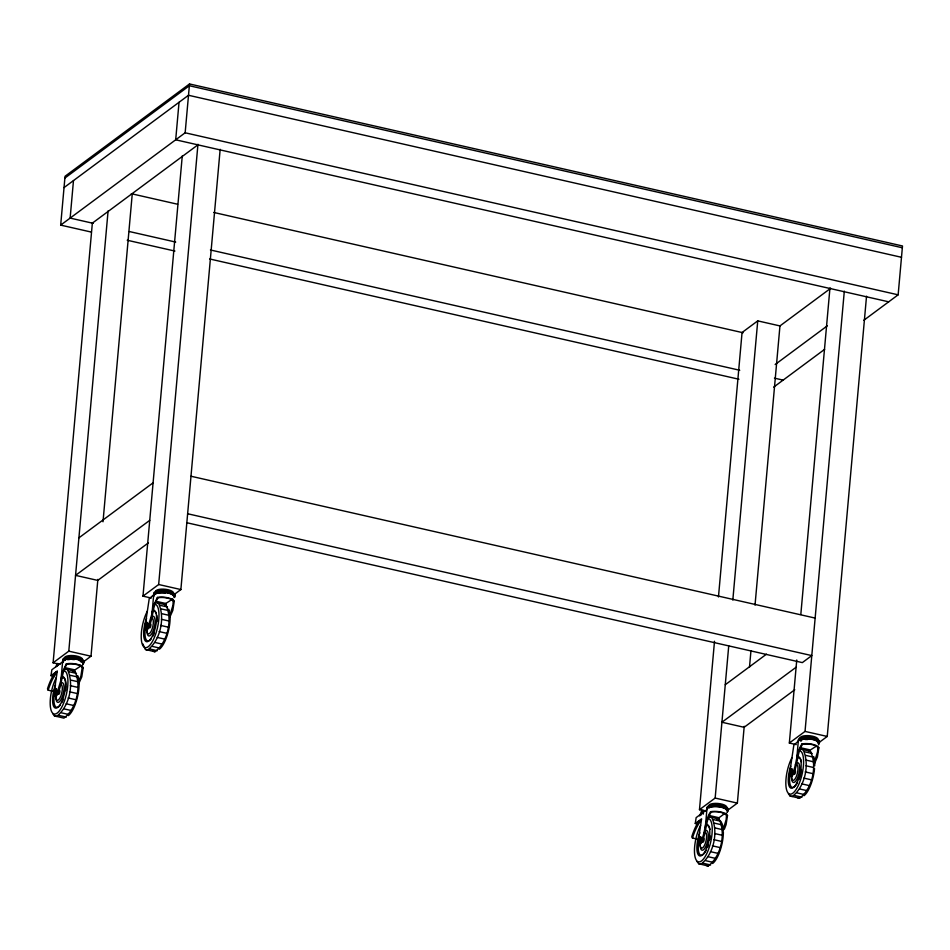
<?xml version="1.0" encoding="UTF-8"?>
<svg xmlns="http://www.w3.org/2000/svg" width="950" height="950" viewBox="0 0 950 950"><rect width="100%" height="100%" fill="white"/><g stroke="black" fill="none" stroke-linecap="round" stroke-linejoin="round"><path stroke-width="1.43" d="M57.178 671.959L51.906 675.854L50.979 675.64L57.309 670.961L54.197 691.731A4.548 1.556 -77.2 0 0 54.779 695.994A4.548 1.556 -77.2 0 0 57.166 692.538L61.002 679.962L62.641 661.212L66.761 659.098A10.628 3.681 5.1 0 1 83.636 662.934L82.864 664.762M78.624 683.964L81.783 676.863L83.208 667.66A10.628 3.681 5.1 0 0 66.346 663.824L62.296 672.434L61.002 679.962M153.674 594.819L149.221 598.69L145.231 625.337A4.548 1.556 -77.2 0 0 145.825 629.601A4.548 1.556 -77.2 0 0 148.2 626.157L152.036 613.569L153.674 594.819L157.795 592.705A10.628 3.681 5.1 0 1 174.669 596.541L174.646 597.503M169.658 617.571L172.817 610.47L174.254 601.267A10.628 3.681 5.1 0 0 157.379 597.431L153.342 606.041L152.036 613.569M727.154 812.63L727.926 810.801A10.628 3.681 5.1 0 0 711.051 806.966L707.667 808.201L706.907 809.661L696.148 817.629L695.269 823.508L696.196 823.721L701.468 819.814M724.316 829.303L726.073 824.719L727.498 815.528A10.628 3.681 5.1 0 0 710.624 811.692C704.722 820.242 705.672 831.155 701.456 840.406A4.548 1.556 -77.2 0 1 699.069 843.861A4.548 1.556 -77.2 0 1 698.488 839.586L701.587 818.829L695.269 823.508M814.281 764.061L817.428 756.96L818.864 747.757A10.628 3.681 5.1 0 0 801.99 743.921C796.088 752.436 797.038 763.396 792.811 772.647A4.548 1.556 -77.2 0 1 790.436 776.091A4.548 1.556 -77.2 0 1 789.842 771.828L793.832 745.18L799.033 740.43L802.418 739.195A10.628 3.681 5.1 0 1 819.28 743.031L818.52 744.859M54.423 715.884L56.501 716.454C69.421 706.764 74.361 684.036 67.426 669.548L65.336 668.978L74.848 671.234C81.783 685.722 76.843 708.451 63.923 718.141L54.423 715.884L52.772 713.723M145.457 649.491L147.535 650.061C160.455 640.371 165.395 617.643 158.46 603.155L156.37 602.585L165.882 604.853C172.817 619.329 167.877 642.069 154.957 651.748L145.457 649.491L142.726 643.756M698.701 863.74L700.791 864.322C713.711 854.632 718.639 831.891 711.704 817.416L709.614 816.846L719.126 819.102C726.061 833.589 721.133 856.318 708.213 866.008L698.701 863.74L697.062 861.591M790.068 795.981L792.158 796.551C805.066 786.873 810.006 764.133 803.071 749.657L800.981 749.075L810.492 751.343C817.428 765.819 812.499 788.559 799.579 798.238L790.068 795.981L788.429 793.832M66.346 663.824L66.951 664.157A9.607 3.325 5.1 0 1 82.199 667.624L80.904 676.032L78.244 682.563M157.379 597.431L157.985 597.764A9.607 3.325 5.1 0 1 173.244 601.231L172.924 605.352L170.359 613.783M710.624 811.692L711.241 812.024A9.607 3.325 5.1 0 1 726.489 815.492L726.168 819.613L723.603 828.044M801.931 743.933L802.596 744.254A9.607 3.325 5.1 0 1 817.855 747.721L817.534 751.854L814.969 760.273M91.046 232.014L60.681 225.114L65.039 176.284L189.513 83.956L902.5 245.979L898.142 294.821L863.776 320.304M73.483 180.571L70.134 218.096L93.278 223.345M60.052 664.383L53.105 662.803L92.399 222.561M55.86 671.769L55.646 674.144A31.884 10.866 -77.2 0 0 48.153 690.175L52.488 691.149M53.105 662.803L68.792 651.166L108.086 210.924M72.627 671.424L80.572 666.152L80.655 665.202M83.161 662.031L90.998 656.212L97.862 579.393M103.004 521.776L132.264 193.812M179.039 102.291L175.691 139.804L888.678 301.827M151.311 598.037L142.975 596.149L182.269 155.895M60.681 225.114L185.155 132.786L189.513 83.956M142.975 596.149L158.662 584.511L197.956 144.269M165.348 606.326L165.775 603.476L171.618 599.759L171.701 598.809M174.147 594.546L180.868 589.558L220.162 149.316M705.019 810.956L699.473 809.697L714.507 641.274M718.461 596.956L742.057 332.512L757.744 320.874L779.95 325.921L755.024 605.138M703.309 814.102L703.404 813.153M705.28 827.83L706.931 809.068M699.473 809.697L715.16 798.059L728.733 645.893M732.818 600.091L757.744 320.874M716.918 819.292L723.52 814.399L723.603 813.461M727.284 810.587L737.366 803.106L744.218 726.287M749.491 667.197L750.939 650.94M796.278 744.61L789.343 743.031L796.753 660.012M800.814 614.508L829.956 288.016M794.711 772.398L794.877 770.498M796.646 760.059L798.285 741.309A10.628 3.681 5.1 0 1 810.35 738.15A10.628 3.681 5.1 0 1 818.603 743.909M801.159 740.941L801.242 740.002M789.343 743.031L805.03 731.405L844.312 291.151M818.271 743.09L827.236 736.452L866.531 296.198M57.724 691.101L57.238 693.049M148.77 624.649L148.627 625.504M701.955 839.361L701.337 841.308M50.979 675.64L51.858 669.762L62.629 661.794M55.765 691.493L54.542 691.327A2.553 0.867 -77.2 0 0 54.863 693.951A2.553 0.867 -77.2 0 0 56.276 691.576A2.553 0.867 -77.2 0 0 55.955 688.964A2.601 0.891 -77.2 0 0 54.518 691.327C57.867 690.947 55.243 692.099 54.839 693.963A7.766 7.291 -80.3 0 1 55.955 688.952L56.786 691.03L55.243 694.058A2.553 0.867 -77.2 0 1 54.767 692.883M56.335 689.106L56.347 689.047A2.553 0.867 -77.2 0 0 55.729 689.439M145.849 625.682A2.553 0.867 -77.2 0 0 146.288 627.653L147.82 624.637L146.989 622.559A7.766 7.291 -80.3 0 0 145.884 627.57L146.834 625.159M147.381 622.713L147.393 622.654A2.553 0.867 -77.2 0 0 146.062 624.601M700.233 836.807A7.766 7.291 -80.3 0 0 699.129 841.831L699.544 841.866A2.553 0.867 -77.2 0 1 699.212 839.278A2.601 0.891 -77.2 0 1 699.604 838.043M790.899 774.155L792.431 771.127L791.599 769.049A7.766 7.291 -80.3 0 0 790.495 774.06L790.911 774.096A2.553 0.867 -77.2 0 1 790.412 772.789A2.553 0.867 -77.2 0 1 790.97 770.272M791.124 769.951A2.553 0.867 -77.2 0 1 791.979 769.156L792.003 769.144M54.922 691.648L55.064 691.006M56.572 692.111L56.276 689.082M699.2 839.515L699.354 838.874A2.553 0.867 -77.2 0 1 699.758 837.722M790.566 771.756L790.721 771.103M699.426 841.831L700.957 839.551L700.637 836.903A2.601 0.891 -77.2 0 0 699.853 837.556M55.219 695.709A4.548 1.556 -77.2 0 0 58.093 692.752C62.415 683.584 61.216 672.731 66.951 664.157M146.252 629.316A4.548 1.556 -77.2 0 0 149.126 626.359C153.461 617.191 152.261 606.337 157.985 597.764M699.295 842.899A4.548 1.556 -77.2 0 0 702.383 840.619C706.705 831.452 705.506 820.586 711.241 812.024M790.661 775.129A4.548 1.556 -77.2 0 0 793.749 772.849C798.071 763.681 796.872 752.828 802.596 744.254M147.559 625.836L147.309 622.689A2.553 0.867 -77.2 0 0 145.469 625.599A2.553 0.867 -77.2 0 0 146.68 626.917A2.553 0.867 -77.2 0 0 147.191 622.678M700.803 840.097L700.566 836.95M792.169 772.338L791.92 769.179M793.024 772.778L792.704 773.549M55.86 666.852L57.214 663.361M57.428 665.914L58.33 663.575M699.699 815.896L701.955 810.053M701.254 814.946L703.071 810.267L705.945 810.932M56.228 693.025L55.136 693.975M147.262 626.632L146.181 627.582M700.506 840.893L699.639 841.89M791.932 773.015L790.792 774.072M53.307 677.398L53.972 676.186M64.873 178.066L189.359 85.737L902.346 247.772M64.03 187.589L188.504 95.273L901.491 257.296M92.352 223.143L197.909 144.851M78.909 537.854L153.092 482.826M149.744 520.339L75.561 575.367L97.767 580.414L148.402 542.854M779.689 326.123L830.68 288.301M775.153 364.515L827.331 325.814M773.668 387.137L824.636 349.339M725.266 684.736L766.484 654.17M796.112 667.232L721.917 722.249L744.123 727.296L794.77 689.748M171.618 599.759L172.888 599.106M80.572 666.152L81.843 665.499M726.133 813.366L723.52 814.399M816.228 746.249L810.386 749.966L800.351 747.686M67.664 659.727L67.842 659.68A8.823 3.052 5.1 0 1 69.849 659.443M698.832 839.182L700.957 839.551L698.808 839.194M173.244 601.231L174.254 601.291M82.199 667.624L83.208 667.684M817.855 747.721L818.864 747.781M726.489 815.492L727.498 815.551M146.003 625.029L147.701 625.29L145.956 625.029M790.578 771.519L792.324 771.78L791.445 771.649M185.155 132.786L898.142 294.821M131.338 193.717L177.614 204.238M213.774 212.456L743.09 332.749M129.438 231.562L175.714 242.084M210.425 249.969L739.741 370.262M774.452 378.147L783.121 380.119M127.205 240.231L174.931 251.073M209.641 258.958L738.957 379.252M190.986 476.235L815.136 618.082M187.637 513.748L811.787 655.595L802.334 662.613L186.841 522.737M158.662 584.511L180.868 589.558M805.03 731.405L827.236 736.452M155.741 601.196L165.775 603.476M160.099 605.316L167.521 607.003M804.709 751.806L812.131 753.492M161.179 608.903L168.613 610.589M805.802 755.393L813.224 757.079M161.643 613.664L169.064 615.351M806.253 760.154L813.675 761.852M161.441 619.305L168.862 620.991M806.051 765.795L813.473 767.481M160.598 625.409L168.019 627.107M805.208 771.911L812.63 773.597M145.231 625.337L146.157 625.539M148.2 626.157L149.126 626.359M792.811 772.647L793.749 772.849M159.149 631.584L166.583 633.27M803.771 778.086L811.193 779.772M157.225 637.403L164.647 639.089M801.836 783.893L809.258 785.579M154.945 642.461L162.367 644.148M799.556 788.951L806.977 790.649M152.451 646.428L159.873 648.114M797.062 792.918L804.484 794.604M149.922 649.016L157.344 650.703M794.533 795.506L801.954 797.193M68.792 651.166L90.998 656.212M715.16 798.059L737.366 803.106M64.695 667.589L74.741 669.869M708.985 815.456L719.019 817.736M69.065 671.709L76.487 673.396M713.343 819.565L720.765 821.251M70.146 675.284L77.567 676.97M714.436 823.151L721.857 824.837M699.461 820.658L699.271 820.622A31.54 10.747 -77.2 0 0 691.79 836.653L692.443 838.031L696.766 839.016M70.609 680.057L78.031 681.744M714.887 827.925L722.309 829.611M70.407 685.698L77.829 687.384M714.685 833.554L722.107 835.24M69.552 691.802L76.974 693.488M713.842 839.669L721.264 841.356M57.166 692.538L58.093 692.752M701.456 840.406L702.383 840.619M68.115 697.977L75.537 699.663M712.405 845.844L719.827 847.531M66.191 703.796L73.613 705.482M710.469 851.663L717.891 853.349M63.899 708.854L71.321 710.541M708.189 856.722L715.611 858.408M61.417 712.821L68.839 714.507M705.696 860.688L713.117 862.374M58.888 715.409L66.31 717.096M703.178 863.277L710.6 864.963M808.403 750.761L810.492 751.343M163.792 604.271L165.882 604.853M797.489 797.668L799.579 798.238M152.879 651.178L154.957 651.748M717.048 818.532L719.126 819.102M72.758 670.664L74.848 671.234M706.123 865.426L708.213 866.008M48.153 690.175L47.5 688.786A31.54 10.747 -77.2 0 1 54.993 672.754M700.447 836.938A2.553 0.867 -77.2 0 1 699.924 841.178A2.553 0.867 -77.2 0 1 698.713 839.859A2.553 0.867 -77.2 0 1 700.447 836.938A2.553 0.867 -77.2 0 0 700.019 837.294M709.413 807.631A8.823 3.052 5.1 0 1 718.722 806.526A8.823 3.052 5.1 0 1 726.216 809.78M701.753 839.551A2.019 0.689 -77.2 0 1 701.634 840.073M692.443 838.031A31.884 10.866 -77.2 0 1 699.936 821.999M707.394 818.401A22.266 7.588 -77.2 0 1 709.947 844.989A22.266 7.588 -77.2 0 1 695.887 859.418A22.266 7.588 -77.2 0 1 700.613 825.36M720.444 821.453A22.266 7.588 -77.2 0 1 723.366 831.084M723.377 832.307A22.266 7.588 -77.2 0 1 712.619 863.491M703.523 838.268A2.019 0.689 -77.2 0 1 704.152 839.408A2.019 0.689 -77.2 0 1 703.321 841.914A2.019 0.689 -77.2 0 1 702.537 841.213M704.033 832.521A8.182 2.791 -77.2 0 1 706.598 837.152A8.182 2.791 -77.2 0 1 703.238 847.281A8.182 2.791 -77.2 0 1 700.091 844.431M705.126 830.918A10.117 3.444 -77.2 0 1 708.225 837.449A10.117 3.444 -77.2 0 1 703.428 849.822A10.117 3.444 -77.2 0 1 700.328 843.291M706.289 824.339A16.186 5.522 -77.2 0 1 708.51 842.306A16.186 5.522 -77.2 0 1 698.618 855.238A16.186 5.522 -77.2 0 1 699.829 832.77M707.038 825.538A15.176 5.166 -77.2 0 1 710.042 829.481M710.208 835.976A15.176 5.166 -77.2 0 1 709.674 839.8M708.403 844.906A15.176 5.166 -77.2 0 1 707.572 847.293M706.147 850.464A15.176 5.166 -77.2 0 1 699.841 854.501A15.176 5.166 -77.2 0 1 698.666 842.222M708.783 806.289A9.061 3.147 5.1 0 1 717.844 803.462A9.061 3.147 5.1 0 1 726.703 807.749M707.073 808.141A10.628 3.681 5.1 0 1 719.067 804.971A10.628 3.681 5.1 0 1 727.32 810.73M706.978 809.079A10.628 3.681 5.1 0 1 718.984 805.921A10.628 3.681 5.1 0 1 727.237 811.68M158.888 593.287A8.823 3.052 5.1 0 1 165.395 593.216M155.551 594.094A8.823 3.052 5.1 0 1 164.338 592.159A8.823 3.052 5.1 0 1 172.971 595.531M154.149 604.141A22.266 7.588 -77.2 0 1 156.703 630.729A22.266 7.588 -77.2 0 1 142.643 645.157A22.266 7.588 -77.2 0 1 147.369 611.111M168.696 609.176A22.266 7.588 -77.2 0 1 169.421 611.23M169.694 612.453A22.266 7.588 -77.2 0 1 159.374 649.23M149.851 624.554A2.019 0.689 -77.2 0 1 150.872 624.447A2.019 0.689 -77.2 0 1 150.349 627.249A2.019 0.689 -77.2 0 1 149.328 627.356M150.789 618.272A8.182 2.791 -77.2 0 1 153.294 623.544A8.182 2.791 -77.2 0 1 149.423 633.555A8.182 2.791 -77.2 0 1 146.917 628.283M151.869 616.657A10.117 3.444 -77.2 0 1 154.981 623.188A10.117 3.444 -77.2 0 1 150.183 635.574A10.117 3.444 -77.2 0 1 147.072 629.043M153.045 610.078A16.186 5.522 -77.2 0 1 155.254 628.057A16.186 5.522 -77.2 0 1 145.362 640.977A16.186 5.522 -77.2 0 1 146.585 618.509M152.297 611.931A15.176 5.166 -77.2 0 1 156.121 612.976M156.797 615.22A15.176 5.166 -77.2 0 1 156.952 621.727M154.328 633.044A15.176 5.166 -77.2 0 1 152.891 636.203M151.335 638.673A15.176 5.166 -77.2 0 1 145.635 626.679M155.562 591.209A9.061 3.147 5.1 0 1 165.775 589.332A9.061 3.147 5.1 0 1 173.446 593.501M154.506 594.866A10.628 3.681 5.1 0 1 164.433 590.567A10.628 3.681 5.1 0 1 174.076 596.469M154.422 595.816A10.628 3.681 5.1 0 1 164.35 591.518A10.628 3.681 5.1 0 1 173.993 597.419M800.684 740.81A8.823 3.052 5.1 0 1 801.859 740.216M805.493 739.551A8.823 3.052 5.1 0 1 807.714 739.528M800.161 740.584A8.823 3.052 5.1 0 1 807.797 738.578A8.823 3.052 5.1 0 1 817.012 741.202M817.582 742.021A8.823 3.052 5.1 0 1 817.558 742.817M798.76 750.631A22.266 7.588 -77.2 0 1 801.313 777.219A22.266 7.588 -77.2 0 1 787.253 791.659A22.266 7.588 -77.2 0 1 791.979 757.601M813.699 756.616A22.266 7.588 -77.2 0 1 814.708 765.831M814.542 768.491A22.266 7.588 -77.2 0 1 803.985 795.72M794.461 771.044A2.019 0.689 -77.2 0 1 795.482 770.937A2.019 0.689 -77.2 0 1 794.96 773.739A2.019 0.689 -77.2 0 1 793.939 773.846M795.399 764.762A8.182 2.791 -77.2 0 1 797.964 769.381A8.182 2.791 -77.2 0 1 794.604 779.523A8.182 2.791 -77.2 0 1 791.457 776.672M796.492 763.147A10.117 3.444 -77.2 0 1 799.591 769.678A10.117 3.444 -77.2 0 1 794.794 782.064A10.117 3.444 -77.2 0 1 791.694 775.533M797.656 756.568A16.186 5.522 -77.2 0 1 799.983 774.084A16.186 5.522 -77.2 0 1 790.246 787.728A16.186 5.522 -77.2 0 1 790.744 766.246M798.404 757.768A15.176 5.166 -77.2 0 1 801.408 761.71M801.432 769.464A15.176 5.166 -77.2 0 1 798.938 779.534M797.501 782.693A15.176 5.166 -77.2 0 1 791.196 786.742A15.176 5.166 -77.2 0 1 790.02 774.464M800.149 738.518A9.061 3.147 5.1 0 1 810.386 735.822A9.061 3.147 5.1 0 1 817.428 740.739M798.428 740.371A10.628 3.681 5.1 0 1 810.433 737.212A10.628 3.681 5.1 0 1 818.686 742.971M54.791 692.289A2.553 0.867 -77.2 0 1 55.563 689.676M72.069 659.419A8.823 3.052 5.1 0 1 74.361 659.609M80.144 661.259A8.823 3.052 5.1 0 1 81.272 662.043M64.505 660.488A8.823 3.052 5.1 0 1 73.293 658.552A8.823 3.052 5.1 0 1 81.938 661.924M57.534 691.184A2.019 0.689 -77.2 0 1 57.463 691.695M63.116 670.534A22.266 7.588 -77.2 0 1 65.657 697.122A22.266 7.588 -77.2 0 1 51.597 711.55A22.266 7.588 -77.2 0 1 56.335 677.492M77.663 675.569A22.266 7.588 -77.2 0 1 77.52 696.837A22.266 7.588 -77.2 0 1 68.341 715.623M58.817 690.947A2.019 0.689 -77.2 0 1 59.814 690.733A2.019 0.689 -77.2 0 1 59.446 693.369A2.019 0.689 -77.2 0 1 58.389 694.046M60.562 684.309A8.182 2.791 -77.2 0 1 62.094 691.303A8.182 2.791 -77.2 0 1 58.104 700.126A8.182 2.791 -77.2 0 1 55.872 694.676M60.836 683.05A10.117 3.444 -77.2 0 1 63.947 689.581A10.117 3.444 -77.2 0 1 59.149 701.955A10.117 3.444 -77.2 0 1 56.038 695.436M62.011 676.471A16.186 5.522 -77.2 0 1 64.22 694.45A16.186 5.522 -77.2 0 1 54.328 707.37A16.186 5.522 -77.2 0 1 55.551 684.903M61.263 678.324A15.176 5.166 -77.2 0 1 66.049 684.594M66.049 685.722A15.176 5.166 -77.2 0 1 65.609 690.65M63.282 699.426A15.176 5.166 -77.2 0 1 61.857 702.596M60.301 705.066A15.176 5.166 -77.2 0 1 54.589 693.072M64.505 658.421A9.061 3.147 5.1 0 1 73.566 655.595A9.061 3.147 5.1 0 1 82.413 659.894M63.472 661.259A10.628 3.681 5.1 0 1 73.399 656.961A10.628 3.681 5.1 0 1 83.042 662.863M63.389 662.209A10.628 3.681 5.1 0 1 73.316 657.911A10.628 3.681 5.1 0 1 82.947 663.812M791.291 773.407A2.553 0.867 -77.2 0 0 791.801 769.168A2.553 0.867 -77.2 0 0 790.079 772.089A2.553 0.867 -77.2 0 0 791.291 773.407"/></g></svg>
